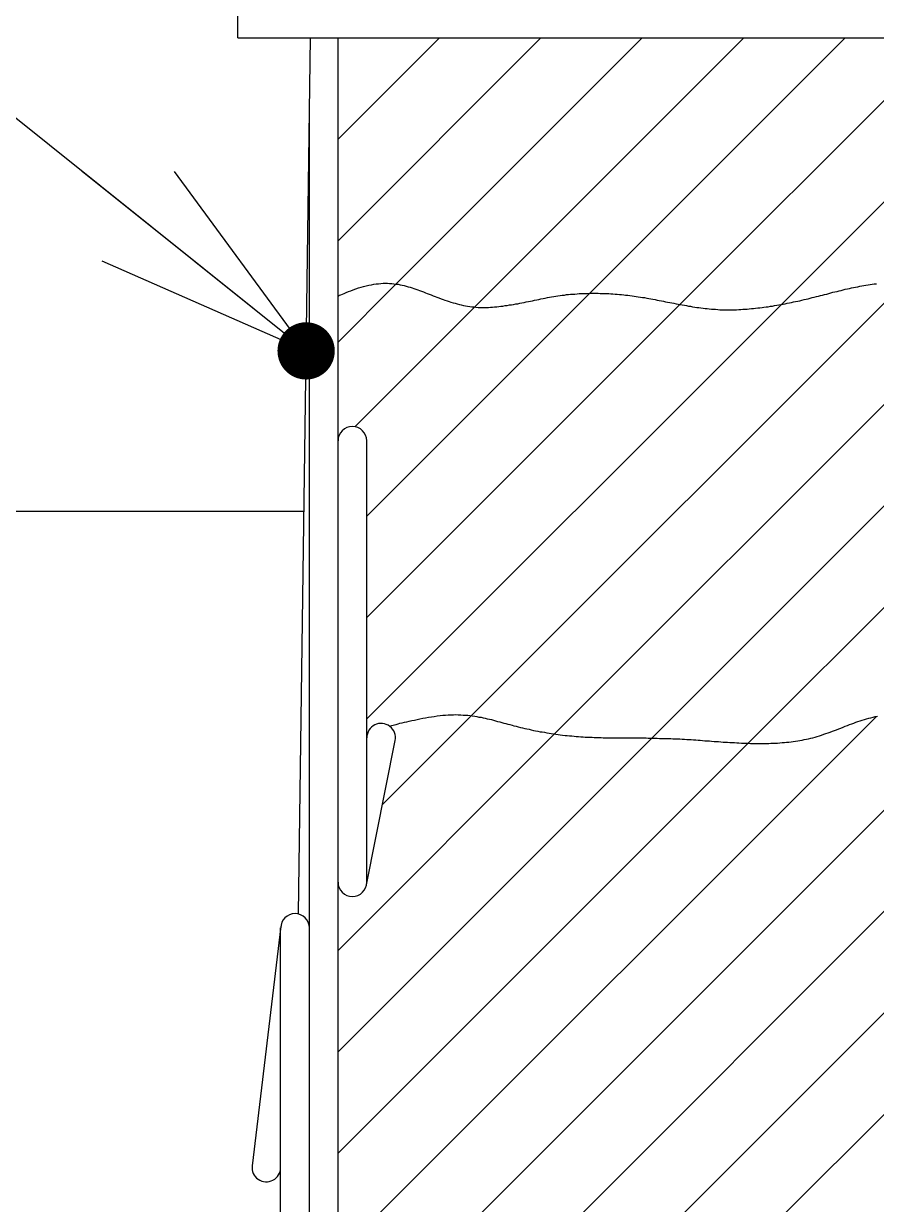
# Model space of a CAD drawing. Extents: x 443 to 1217, y -1921 to -677.
# Drawn here: x 522.27 to 530.19, y -1565.38 to -1554.41 of the extents above; entities that cross this region are included whole.
import ezdxf

# ---------------------------------------------------------------- set-up
doc = ezdxf.new("R2010")
doc.units = 0
doc.header["$MEASUREMENT"] = 0
doc.layers.get('0').update_dxf_attribs({"linetype": 'CONTINUOUS'})
for name, color, linetype in [('2', 2, 'CONTINUOUS'), ('3', 8, 'CONTINUOUS'), ('5', 7, 'CONTINUOUS')]:
    doc.layers.add(name, color=color, linetype=linetype)

msp = doc.modelspace()

# ---------------------------------------------------------------- linework, layer by layer
at = {"color": 7, "linetype": 'Continuous'}
msp.add_line((524.893, -1557.454), (510.8, -1546.157), dxfattribs=at)
at = {"color": 0}
for q in [(522.814, -1555.788), (523.669, -1555.787), (522.999, -1556.622)]:
    msp.add_line((524.893, -1557.454), q, dxfattribs=at)
at = {"color": 0, "const_width": 0.266}
msp.add_lwpolyline([(524.872, -1557.586, 1), (524.913, -1557.323, 1), (524.872, -1557.586)], format="xyb", dxfattribs=at)
at = {"layer": '2', "color": 8, "linetype": 'Continuous'}
for p, q in [((525.189, -1555.489), (526.131, -1554.547)), ((525.189, -1556.431), (527.073, -1554.547)), ((525.714, -1556.848), (528.015, -1554.547)), ((526.456, -1557.048), (528.957, -1554.547)), ((527.527, -1556.919), (529.898, -1554.547)), ((528.364, -1557.024), (530.84, -1554.547)), ((529.307, -1557.023), (531.782, -1554.547)), ((525.189, -1557.373), (525.714, -1556.848)), ((526.417, -1560.855), (530.455, -1556.816)), ((527.201, -1561.012), (531.315, -1556.898)), ((525.456, -1558.99), (527.527, -1556.919)), ((528.103, -1561.052), (532.218, -1556.937)), ((525.345, -1558.159), (526.456, -1557.048)), ((525.456, -1560.874), (529.307, -1557.023)), ((525.456, -1559.932), (528.364, -1557.024)), ((528.996, -1561.101), (533.07, -1557.027)), ((525.189, -1567.733), (532.106, -1560.817)), ((525.189, -1568.675), (533.026, -1560.838)), ((525.189, -1565.85), (530.189, -1560.85)), ((525.189, -1566.792), (531.046, -1560.934)), ((525.601, -1561.67), (526.417, -1560.855)), ((525.76, -1569.047), (533.851, -1560.956)), ((525.189, -1563.024), (527.201, -1561.012)), ((525.189, -1563.966), (528.103, -1561.052)), ((525.189, -1564.908), (528.996, -1561.101))]:
    msp.add_line(p, q, dxfattribs=at)
at = {"layer": '3', "color": 3, "linetype": 'Continuous'}
for p, q in [((524.257, -1554.547), (524.257, -1551.084)), ((524.257, -1554.547), (537.577, -1554.547)), ((524.821, -1562.682), (524.932, -1554.547)), ((525.189, -1575.327), (525.189, -1554.547)), ((524.923, -1575.327), (524.923, -1555.24)), ((525.456, -1562.39), (525.456, -1558.29)), ((525.453, -1562.416), (525.719, -1561.074)), ((524.657, -1562.799), (524.391, -1565.025)), ((524.656, -1574.802), (524.656, -1562.815))]:
    msp.add_line(p, q, dxfattribs=at)
at = {"layer": '3', "color": 3}
for p, q in [((525.265, -1556.912), (525.285, -1556.904)), ((525.285, -1556.904), (525.307, -1556.896)), ((525.307, -1556.896), (525.331, -1556.888)), ((525.331, -1556.888), (525.355, -1556.878)), ((525.355, -1556.878), (525.379, -1556.87)), ((525.379, -1556.87), (525.403, -1556.862)), ((525.403, -1556.862), (525.427, -1556.856)), ((525.427, -1556.856), (525.451, -1556.85)), ((525.451, -1556.85), (525.475, -1556.844)), ((525.475, -1556.844), (525.499, -1556.84)), ((525.499, -1556.84), (525.52, -1556.836)), ((525.52, -1556.836), (525.542, -1556.832)), ((525.542, -1556.832), (525.564, -1556.83)), ((525.564, -1556.83), (525.586, -1556.828)), ((525.586, -1556.828), (525.608, -1556.826)), ((525.608, -1556.826), (525.628, -1556.826)), ((525.628, -1556.826), (525.648, -1556.826)), ((525.648, -1556.826), (525.668, -1556.828)), ((525.668, -1556.828), (525.688, -1556.828)), ((525.688, -1556.828), (525.708, -1556.83)), ((525.708, -1556.83), (525.728, -1556.834)), ((525.728, -1556.834), (525.746, -1556.836)), ((525.746, -1556.836), (525.766, -1556.84)), ((525.766, -1556.84), (525.784, -1556.844)), ((525.784, -1556.844), (525.804, -1556.848)), ((525.804, -1556.848), (525.822, -1556.852)), ((525.822, -1556.852), (525.84, -1556.858)), ((525.84, -1556.858), (525.858, -1556.862)), ((525.858, -1556.862), (525.876, -1556.868)), ((525.876, -1556.868), (525.894, -1556.874)), ((525.894, -1556.874), (525.912, -1556.88)), ((525.912, -1556.88), (525.93, -1556.886)), ((525.93, -1556.886), (525.946, -1556.894)), ((525.946, -1556.894), (525.964, -1556.9)), ((525.964, -1556.9), (525.982, -1556.906)), ((529.804, -1556.906), (529.824, -1556.902)), ((529.824, -1556.902), (529.842, -1556.896)), ((529.842, -1556.896), (529.862, -1556.892)), ((529.862, -1556.892), (529.882, -1556.888)), ((529.882, -1556.888), (529.9, -1556.882)), ((529.9, -1556.882), (529.92, -1556.878)), ((529.92, -1556.878), (529.938, -1556.874)), ((529.938, -1556.874), (529.958, -1556.87)), ((529.958, -1556.87), (529.976, -1556.866)), ((529.976, -1556.866), (529.996, -1556.862)), ((529.996, -1556.862), (530.016, -1556.858)), ((530.016, -1556.858), (530.034, -1556.854)), ((530.034, -1556.854), (530.054, -1556.85)), ((530.054, -1556.85), (530.074, -1556.846)), ((530.074, -1556.846), (530.092, -1556.844)), ((530.092, -1556.844), (530.112, -1556.84)), ((530.112, -1556.84), (530.132, -1556.838)), ((530.132, -1556.838), (530.15, -1556.834)), ((530.15, -1556.834), (530.17, -1556.832)), ((530.17, -1556.832), (530.19, -1556.83)), ((525.189, -1556.944), (525.195, -1556.942)), ((525.195, -1556.942), (525.203, -1556.938)), ((525.203, -1556.938), (525.215, -1556.934)), ((525.215, -1556.934), (525.229, -1556.928)), ((525.229, -1556.928), (525.247, -1556.92)), ((525.247, -1556.92), (525.265, -1556.912)), ((525.982, -1556.906), (526, -1556.914)), ((526, -1556.914), (526.018, -1556.92)), ((526.018, -1556.92), (526.036, -1556.928)), ((526.036, -1556.928), (526.054, -1556.934)), ((526.054, -1556.934), (526.072, -1556.942)), ((526.072, -1556.942), (526.09, -1556.948)), ((526.09, -1556.948), (526.108, -1556.956)), ((526.108, -1556.956), (526.126, -1556.962)), ((526.126, -1556.962), (526.146, -1556.97)), ((526.146, -1556.97), (526.164, -1556.976)), ((526.164, -1556.976), (526.182, -1556.982)), ((526.182, -1556.982), (526.202, -1556.99)), ((526.202, -1556.99), (526.22, -1556.996)), ((526.22, -1556.996), (526.238, -1557.002)), ((526.238, -1557.002), (526.258, -1557.008)), ((526.258, -1557.008), (526.276, -1557.012)), ((526.276, -1557.012), (526.296, -1557.018)), ((526.859, -1557.016), (526.877, -1557.012)), ((526.877, -1557.012), (526.897, -1557.008)), ((526.897, -1557.008), (526.917, -1557.004)), ((526.917, -1557.004), (526.937, -1557)), ((526.937, -1557), (526.957, -1556.996)), ((526.957, -1556.996), (526.975, -1556.992)), ((526.975, -1556.992), (526.995, -1556.988)), ((526.995, -1556.988), (527.015, -1556.984)), ((527.015, -1556.984), (527.035, -1556.98)), ((527.035, -1556.98), (527.055, -1556.976)), ((527.055, -1556.976), (527.073, -1556.972)), ((527.073, -1556.972), (527.093, -1556.968)), ((527.093, -1556.968), (527.113, -1556.964)), ((527.113, -1556.964), (527.133, -1556.96)), ((527.133, -1556.96), (527.153, -1556.956)), ((527.153, -1556.956), (527.173, -1556.952)), ((527.173, -1556.952), (527.193, -1556.95)), ((527.193, -1556.95), (527.211, -1556.946)), ((527.211, -1556.946), (527.231, -1556.944)), ((527.231, -1556.944), (527.251, -1556.94)), ((527.251, -1556.94), (527.271, -1556.938)), ((527.271, -1556.938), (527.291, -1556.936)), ((527.291, -1556.936), (527.311, -1556.932)), ((527.311, -1556.932), (527.331, -1556.93)), ((527.331, -1556.93), (527.349, -1556.928)), ((527.349, -1556.928), (527.369, -1556.928)), ((527.369, -1556.928), (527.389, -1556.926)), ((527.389, -1556.926), (527.409, -1556.924)), ((527.409, -1556.924), (527.429, -1556.922)), ((527.429, -1556.922), (527.449, -1556.922)), ((527.449, -1556.922), (527.469, -1556.92)), ((527.469, -1556.92), (527.487, -1556.92)), ((527.487, -1556.92), (527.507, -1556.92)), ((527.507, -1556.92), (527.526, -1556.918)), ((527.526, -1556.918), (527.546, -1556.918)), ((527.546, -1556.918), (527.566, -1556.918)), ((527.566, -1556.918), (527.586, -1556.918)), ((527.586, -1556.918), (527.606, -1556.918)), ((527.606, -1556.918), (527.624, -1556.92)), ((527.624, -1556.92), (527.644, -1556.92)), ((527.644, -1556.92), (527.664, -1556.92)), ((527.664, -1556.92), (527.684, -1556.922)), ((527.684, -1556.922), (527.704, -1556.922)), ((527.704, -1556.922), (527.724, -1556.924)), ((527.724, -1556.924), (527.742, -1556.924)), ((527.742, -1556.924), (527.762, -1556.926)), ((527.762, -1556.926), (527.782, -1556.928)), ((527.782, -1556.928), (527.802, -1556.93)), ((527.802, -1556.93), (527.822, -1556.932)), ((527.822, -1556.932), (527.842, -1556.934)), ((527.842, -1556.934), (527.86, -1556.936)), ((527.86, -1556.936), (527.88, -1556.938)), ((527.88, -1556.938), (527.9, -1556.94)), ((527.9, -1556.94), (527.92, -1556.942)), ((527.92, -1556.942), (527.94, -1556.946)), ((527.94, -1556.946), (527.958, -1556.948)), ((527.958, -1556.948), (527.978, -1556.952)), ((527.978, -1556.952), (527.998, -1556.954)), ((527.998, -1556.954), (528.018, -1556.958)), ((528.018, -1556.958), (528.036, -1556.96)), ((528.036, -1556.96), (528.056, -1556.964)), ((528.056, -1556.964), (528.076, -1556.968)), ((528.076, -1556.968), (528.094, -1556.972)), ((528.094, -1556.972), (528.114, -1556.974)), ((528.114, -1556.974), (528.134, -1556.978)), ((528.134, -1556.978), (528.154, -1556.982)), ((528.154, -1556.982), (528.172, -1556.986)), ((528.172, -1556.986), (528.192, -1556.99)), ((528.192, -1556.99), (528.212, -1556.994)), ((528.212, -1556.994), (528.23, -1556.998)), ((528.23, -1556.998), (528.25, -1557.002)), ((528.25, -1557.002), (528.27, -1557.006)), ((528.27, -1557.006), (528.288, -1557.008)), ((528.288, -1557.008), (528.308, -1557.012)), ((528.308, -1557.012), (528.328, -1557.016)), ((529.341, -1557.016), (529.361, -1557.012)), ((529.361, -1557.012), (529.381, -1557.008)), ((529.381, -1557.008), (529.401, -1557.004)), ((529.401, -1557.004), (529.419, -1557)), ((529.419, -1557), (529.439, -1556.996)), ((529.439, -1556.996), (529.459, -1556.992)), ((529.459, -1556.992), (529.477, -1556.988)), ((529.477, -1556.988), (529.497, -1556.982)), ((529.497, -1556.982), (529.517, -1556.978)), ((529.517, -1556.978), (529.536, -1556.974)), ((529.536, -1556.974), (529.554, -1556.97)), ((529.554, -1556.97), (529.574, -1556.964)), ((529.574, -1556.964), (529.594, -1556.96)), ((529.594, -1556.96), (529.612, -1556.954)), ((529.612, -1556.954), (529.632, -1556.95)), ((529.632, -1556.95), (529.652, -1556.946)), ((529.652, -1556.946), (529.67, -1556.94)), ((529.67, -1556.94), (529.69, -1556.936)), ((529.69, -1556.936), (529.708, -1556.93)), ((529.708, -1556.93), (529.728, -1556.926)), ((529.728, -1556.926), (529.748, -1556.92)), ((529.748, -1556.92), (529.766, -1556.916)), ((529.766, -1556.916), (529.786, -1556.91)), ((529.786, -1556.91), (529.804, -1556.906)), ((526.296, -1557.018), (526.316, -1557.022)), ((526.316, -1557.022), (526.334, -1557.028)), ((526.334, -1557.028), (526.354, -1557.032)), ((526.354, -1557.032), (526.374, -1557.036)), ((526.374, -1557.036), (526.392, -1557.038)), ((526.392, -1557.038), (526.412, -1557.042)), ((526.412, -1557.042), (526.432, -1557.044)), ((526.432, -1557.044), (526.45, -1557.046)), ((526.45, -1557.046), (526.47, -1557.048)), ((526.47, -1557.048), (526.49, -1557.05)), ((526.49, -1557.05), (526.508, -1557.05)), ((526.508, -1557.05), (526.527, -1557.05)), ((526.527, -1557.05), (526.547, -1557.05)), ((526.547, -1557.05), (526.565, -1557.05)), ((526.565, -1557.05), (526.585, -1557.05)), ((526.585, -1557.05), (526.605, -1557.048)), ((526.605, -1557.048), (526.625, -1557.048)), ((526.625, -1557.048), (526.643, -1557.046)), ((526.643, -1557.046), (526.663, -1557.044)), ((526.663, -1557.044), (526.683, -1557.042)), ((526.683, -1557.042), (526.701, -1557.04)), ((526.701, -1557.04), (526.721, -1557.038)), ((526.721, -1557.038), (526.741, -1557.034)), ((526.741, -1557.034), (526.761, -1557.032)), ((526.761, -1557.032), (526.781, -1557.028)), ((526.781, -1557.028), (526.799, -1557.026)), ((526.799, -1557.026), (526.819, -1557.022)), ((526.819, -1557.022), (526.839, -1557.018)), ((526.839, -1557.018), (526.859, -1557.016)), ((528.328, -1557.016), (528.348, -1557.02)), ((528.348, -1557.02), (528.366, -1557.024)), ((528.366, -1557.024), (528.386, -1557.028)), ((528.386, -1557.028), (528.406, -1557.03)), ((528.406, -1557.03), (528.424, -1557.034)), ((528.424, -1557.034), (528.444, -1557.038)), ((528.444, -1557.038), (528.464, -1557.04)), ((528.464, -1557.04), (528.482, -1557.044)), ((528.482, -1557.044), (528.502, -1557.048)), ((528.502, -1557.048), (528.521, -1557.05)), ((528.521, -1557.05), (528.541, -1557.052)), ((528.541, -1557.052), (528.559, -1557.056)), ((528.559, -1557.056), (528.579, -1557.058)), ((528.579, -1557.058), (528.599, -1557.06)), ((528.599, -1557.06), (528.617, -1557.062)), ((528.617, -1557.062), (528.637, -1557.064)), ((528.637, -1557.064), (528.657, -1557.066)), ((528.657, -1557.066), (528.677, -1557.068)), ((528.677, -1557.068), (528.695, -1557.068)), ((528.695, -1557.068), (528.715, -1557.07)), ((528.715, -1557.07), (528.735, -1557.072)), ((528.735, -1557.072), (528.755, -1557.072)), ((528.755, -1557.072), (528.773, -1557.072)), ((528.773, -1557.072), (528.793, -1557.072)), ((528.793, -1557.072), (528.813, -1557.072)), ((528.813, -1557.072), (528.833, -1557.072)), ((528.833, -1557.072), (528.851, -1557.072)), ((528.851, -1557.072), (528.871, -1557.072)), ((528.871, -1557.072), (528.891, -1557.072)), ((528.891, -1557.072), (528.911, -1557.07)), ((528.911, -1557.07), (528.931, -1557.07)), ((528.931, -1557.07), (528.949, -1557.068)), ((528.949, -1557.068), (528.969, -1557.068)), ((528.969, -1557.068), (528.989, -1557.066)), ((528.989, -1557.066), (529.009, -1557.064)), ((529.009, -1557.064), (529.029, -1557.062)), ((529.029, -1557.062), (529.047, -1557.06)), ((529.047, -1557.06), (529.067, -1557.058)), ((529.067, -1557.058), (529.087, -1557.056)), ((529.087, -1557.056), (529.107, -1557.054)), ((529.107, -1557.054), (529.127, -1557.052)), ((529.127, -1557.052), (529.145, -1557.048)), ((529.145, -1557.048), (529.165, -1557.046)), ((529.165, -1557.046), (529.185, -1557.044)), ((529.185, -1557.044), (529.205, -1557.04)), ((529.205, -1557.04), (529.225, -1557.038)), ((529.225, -1557.038), (529.243, -1557.034)), ((529.243, -1557.034), (529.263, -1557.03)), ((529.263, -1557.03), (529.283, -1557.028)), ((529.283, -1557.028), (529.303, -1557.024)), ((529.303, -1557.024), (529.323, -1557.02)), ((529.323, -1557.02), (529.341, -1557.016)), ((526.056, -1560.854), (526.082, -1560.85)), ((526.082, -1560.85), (526.11, -1560.846)), ((526.11, -1560.846), (526.136, -1560.842)), ((526.136, -1560.842), (526.162, -1560.84)), ((526.162, -1560.84), (526.186, -1560.838)), ((526.186, -1560.838), (526.212, -1560.836)), ((526.212, -1560.836), (526.236, -1560.836)), ((526.236, -1560.836), (526.26, -1560.836)), ((526.26, -1560.836), (526.284, -1560.834)), ((526.284, -1560.834), (526.306, -1560.836)), ((526.306, -1560.836), (526.328, -1560.836)), ((526.328, -1560.836), (526.35, -1560.838)), ((526.35, -1560.838), (526.372, -1560.838)), ((526.372, -1560.838), (526.394, -1560.84)), ((526.394, -1560.84), (526.416, -1560.842)), ((526.416, -1560.842), (526.436, -1560.846)), ((526.436, -1560.846), (526.458, -1560.848)), ((526.458, -1560.848), (526.478, -1560.852)), ((526.478, -1560.852), (526.498, -1560.856)), ((530.158, -1560.856), (530.178, -1560.852)), ((530.178, -1560.852), (530.198, -1560.848)), ((525.668, -1560.94), (525.672, -1560.94)), ((525.672, -1560.94), (525.68, -1560.938)), ((525.68, -1560.938), (525.69, -1560.934)), ((525.69, -1560.934), (525.702, -1560.932)), ((525.702, -1560.932), (525.714, -1560.928)), ((525.714, -1560.928), (525.73, -1560.924)), ((525.73, -1560.924), (525.746, -1560.92)), ((525.746, -1560.92), (525.764, -1560.914)), ((525.764, -1560.914), (525.784, -1560.91)), ((525.784, -1560.91), (525.806, -1560.904)), ((525.806, -1560.904), (525.828, -1560.9)), ((525.828, -1560.9), (525.85, -1560.894)), ((525.85, -1560.894), (525.874, -1560.888)), ((525.874, -1560.888), (525.898, -1560.884)), ((525.898, -1560.884), (525.924, -1560.878)), ((525.924, -1560.878), (525.95, -1560.872)), ((525.95, -1560.872), (525.976, -1560.868)), ((525.976, -1560.868), (526.002, -1560.862)), ((526.002, -1560.862), (526.03, -1560.858)), ((526.03, -1560.858), (526.056, -1560.854)), ((526.498, -1560.856), (526.517, -1560.858)), ((526.517, -1560.858), (526.537, -1560.862)), ((526.537, -1560.862), (526.557, -1560.868)), ((526.557, -1560.868), (526.575, -1560.872)), ((526.575, -1560.872), (526.595, -1560.876)), ((526.595, -1560.876), (526.615, -1560.88)), ((526.615, -1560.88), (526.633, -1560.886)), ((526.633, -1560.886), (526.653, -1560.89)), ((526.653, -1560.89), (526.671, -1560.896)), ((526.671, -1560.896), (526.691, -1560.9)), ((526.691, -1560.9), (526.709, -1560.906)), ((526.709, -1560.906), (526.729, -1560.912)), ((526.729, -1560.912), (526.747, -1560.916)), ((526.747, -1560.916), (526.767, -1560.922)), ((526.767, -1560.922), (526.785, -1560.926)), ((526.785, -1560.926), (526.805, -1560.932)), ((526.805, -1560.932), (526.823, -1560.938)), ((526.823, -1560.938), (526.843, -1560.942)), ((526.843, -1560.942), (526.863, -1560.948)), ((526.863, -1560.948), (526.883, -1560.952)), ((526.883, -1560.952), (526.903, -1560.956)), ((526.903, -1560.956), (526.923, -1560.962)), ((526.923, -1560.962), (526.943, -1560.966)), ((529.84, -1560.966), (529.86, -1560.958)), ((529.86, -1560.958), (529.88, -1560.95)), ((529.88, -1560.95), (529.9, -1560.942)), ((529.9, -1560.942), (529.92, -1560.934)), ((529.92, -1560.934), (529.94, -1560.926)), ((529.94, -1560.926), (529.96, -1560.92)), ((529.96, -1560.92), (529.98, -1560.912)), ((529.98, -1560.912), (529.998, -1560.904)), ((529.998, -1560.904), (530.018, -1560.898)), ((530.018, -1560.898), (530.038, -1560.892)), ((530.038, -1560.892), (530.058, -1560.884)), ((530.058, -1560.884), (530.078, -1560.878)), ((530.078, -1560.878), (530.098, -1560.872)), ((530.098, -1560.872), (530.118, -1560.866)), ((530.118, -1560.866), (530.138, -1560.862)), ((530.138, -1560.862), (530.158, -1560.856)), ((526.943, -1560.966), (526.963, -1560.97)), ((526.963, -1560.97), (526.983, -1560.974)), ((526.983, -1560.974), (527.003, -1560.98)), ((527.003, -1560.98), (527.023, -1560.984)), ((527.023, -1560.984), (527.045, -1560.988)), ((527.045, -1560.988), (527.065, -1560.992)), ((527.065, -1560.992), (527.085, -1560.994)), ((527.085, -1560.994), (527.107, -1560.998)), ((527.107, -1560.998), (527.127, -1561.002)), ((527.127, -1561.002), (527.149, -1561.006)), ((527.149, -1561.006), (527.169, -1561.008)), ((527.169, -1561.008), (527.191, -1561.012)), ((527.191, -1561.012), (527.211, -1561.016)), ((527.211, -1561.016), (527.233, -1561.018)), ((527.233, -1561.018), (527.253, -1561.02)), ((527.253, -1561.02), (527.275, -1561.024)), ((527.275, -1561.024), (527.297, -1561.026)), ((527.297, -1561.026), (527.317, -1561.028)), ((527.317, -1561.028), (527.339, -1561.03)), ((527.339, -1561.03), (527.359, -1561.032)), ((527.359, -1561.032), (527.381, -1561.034)), ((527.381, -1561.034), (527.401, -1561.036)), ((527.401, -1561.036), (527.423, -1561.038)), ((527.423, -1561.038), (527.443, -1561.04)), ((527.443, -1561.04), (527.465, -1561.04)), ((527.465, -1561.04), (527.485, -1561.042)), ((527.485, -1561.042), (527.507, -1561.042)), ((527.507, -1561.042), (527.526, -1561.044)), ((527.526, -1561.044), (527.548, -1561.044)), ((527.548, -1561.044), (527.568, -1561.046)), ((527.568, -1561.046), (527.59, -1561.046)), ((527.59, -1561.046), (527.61, -1561.046)), ((527.61, -1561.046), (527.632, -1561.046)), ((527.632, -1561.046), (527.652, -1561.048)), ((527.652, -1561.048), (527.674, -1561.048)), ((527.674, -1561.048), (527.694, -1561.048)), ((527.694, -1561.048), (527.716, -1561.048)), ((527.716, -1561.048), (527.736, -1561.048)), ((527.736, -1561.048), (527.758, -1561.048)), ((527.758, -1561.048), (527.778, -1561.048)), ((527.778, -1561.048), (527.798, -1561.048)), ((527.798, -1561.048), (527.82, -1561.05)), ((527.82, -1561.05), (527.84, -1561.05)), ((527.84, -1561.05), (527.862, -1561.05)), ((527.862, -1561.05), (527.882, -1561.05)), ((527.882, -1561.05), (527.904, -1561.05)), ((527.904, -1561.05), (527.924, -1561.05)), ((527.924, -1561.05), (527.946, -1561.05)), ((527.946, -1561.05), (527.966, -1561.05)), ((527.966, -1561.05), (527.986, -1561.05)), ((527.986, -1561.05), (528.008, -1561.05)), ((528.008, -1561.05), (528.028, -1561.05)), ((528.028, -1561.05), (528.05, -1561.05)), ((528.05, -1561.05), (528.07, -1561.052)), ((528.07, -1561.052), (528.092, -1561.052)), ((528.092, -1561.052), (528.112, -1561.052)), ((528.112, -1561.052), (528.134, -1561.052)), ((528.134, -1561.052), (528.154, -1561.052)), ((528.154, -1561.052), (528.176, -1561.054)), ((528.176, -1561.054), (528.196, -1561.054)), ((528.196, -1561.054), (528.216, -1561.054)), ((528.216, -1561.054), (528.238, -1561.056)), ((528.238, -1561.056), (528.258, -1561.056)), ((528.258, -1561.056), (528.28, -1561.056)), ((528.28, -1561.056), (528.3, -1561.058)), ((528.3, -1561.058), (528.322, -1561.058)), ((528.322, -1561.058), (528.342, -1561.06)), ((528.342, -1561.06), (528.364, -1561.06)), ((528.364, -1561.06), (528.386, -1561.062)), ((528.386, -1561.062), (528.406, -1561.062)), ((528.406, -1561.062), (528.428, -1561.064)), ((528.428, -1561.064), (528.448, -1561.064)), ((528.448, -1561.064), (528.47, -1561.066)), ((528.47, -1561.066), (528.49, -1561.068)), ((528.49, -1561.068), (528.512, -1561.068)), ((528.512, -1561.068), (528.533, -1561.07)), ((528.533, -1561.07), (528.553, -1561.072)), ((528.553, -1561.072), (528.575, -1561.074)), ((529.479, -1561.074), (529.499, -1561.07)), ((529.499, -1561.07), (529.519, -1561.066)), ((529.519, -1561.066), (529.54, -1561.062)), ((529.54, -1561.062), (529.56, -1561.058)), ((529.56, -1561.058), (529.58, -1561.052)), ((529.58, -1561.052), (529.6, -1561.048)), ((529.6, -1561.048), (529.62, -1561.042)), ((529.62, -1561.042), (529.64, -1561.036)), ((529.64, -1561.036), (529.66, -1561.03)), ((529.66, -1561.03), (529.68, -1561.024)), ((529.68, -1561.024), (529.7, -1561.016)), ((529.7, -1561.016), (529.72, -1561.01)), ((529.72, -1561.01), (529.74, -1561.004)), ((529.74, -1561.004), (529.76, -1560.996)), ((529.76, -1560.996), (529.78, -1560.988)), ((529.78, -1560.988), (529.8, -1560.98)), ((529.8, -1560.98), (529.82, -1560.974)), ((529.82, -1560.974), (529.84, -1560.966)), ((528.575, -1561.074), (528.595, -1561.076)), ((528.595, -1561.076), (528.617, -1561.076)), ((528.617, -1561.076), (528.639, -1561.078)), ((528.639, -1561.078), (528.659, -1561.08)), ((528.659, -1561.08), (528.681, -1561.082)), ((528.681, -1561.082), (528.701, -1561.084)), ((528.701, -1561.084), (528.723, -1561.084)), ((528.723, -1561.084), (528.745, -1561.086)), ((528.745, -1561.086), (528.765, -1561.088)), ((528.765, -1561.088), (528.787, -1561.09)), ((528.787, -1561.09), (528.807, -1561.09)), ((528.807, -1561.09), (528.829, -1561.092)), ((528.829, -1561.092), (528.851, -1561.094)), ((528.851, -1561.094), (528.871, -1561.094)), ((528.871, -1561.094), (528.893, -1561.096)), ((528.893, -1561.096), (528.913, -1561.096)), ((528.913, -1561.096), (528.935, -1561.098)), ((528.935, -1561.098), (528.957, -1561.098)), ((528.957, -1561.098), (528.977, -1561.1)), ((528.977, -1561.1), (528.999, -1561.1)), ((528.999, -1561.1), (529.019, -1561.102)), ((529.019, -1561.102), (529.041, -1561.102)), ((529.041, -1561.102), (529.061, -1561.102)), ((529.061, -1561.102), (529.083, -1561.102)), ((529.083, -1561.102), (529.105, -1561.102)), ((529.105, -1561.102), (529.125, -1561.102)), ((529.125, -1561.102), (529.147, -1561.102)), ((529.147, -1561.102), (529.167, -1561.102)), ((529.167, -1561.102), (529.189, -1561.102)), ((529.189, -1561.102), (529.209, -1561.1)), ((529.209, -1561.1), (529.229, -1561.1)), ((529.229, -1561.1), (529.251, -1561.1)), ((529.251, -1561.1), (529.271, -1561.098)), ((529.271, -1561.098), (529.293, -1561.096)), ((529.293, -1561.096), (529.313, -1561.094)), ((529.313, -1561.094), (529.335, -1561.094)), ((529.335, -1561.094), (529.355, -1561.09)), ((529.355, -1561.09), (529.375, -1561.088)), ((529.375, -1561.088), (529.397, -1561.086)), ((529.397, -1561.086), (529.417, -1561.084)), ((529.417, -1561.084), (529.437, -1561.08)), ((529.437, -1561.08), (529.459, -1561.078)), ((529.459, -1561.078), (529.479, -1561.074))]:
    msp.add_line(p, q, dxfattribs=at)
at = {"layer": '3', "color": 3, "linetype": 'Continuous'}
for centre, start, end in [((525.322, -1558.29), 0, 180), ((525.589, -1561.048), 348.7707, 180), ((525.322, -1562.39), 180, 360), ((524.79, -1562.815), 0, 180), ((524.523, -1565.041), 173.1776, 360)]:
    msp.add_arc(centre, 0.133, start, end, dxfattribs=at)
at = {"layer": '5', "color": 3, "linetype": 'Continuous'}
msp.add_line((509.871, -1558.943), (524.872, -1558.943), dxfattribs=at)

doc.saveas('drawing.dxf')
